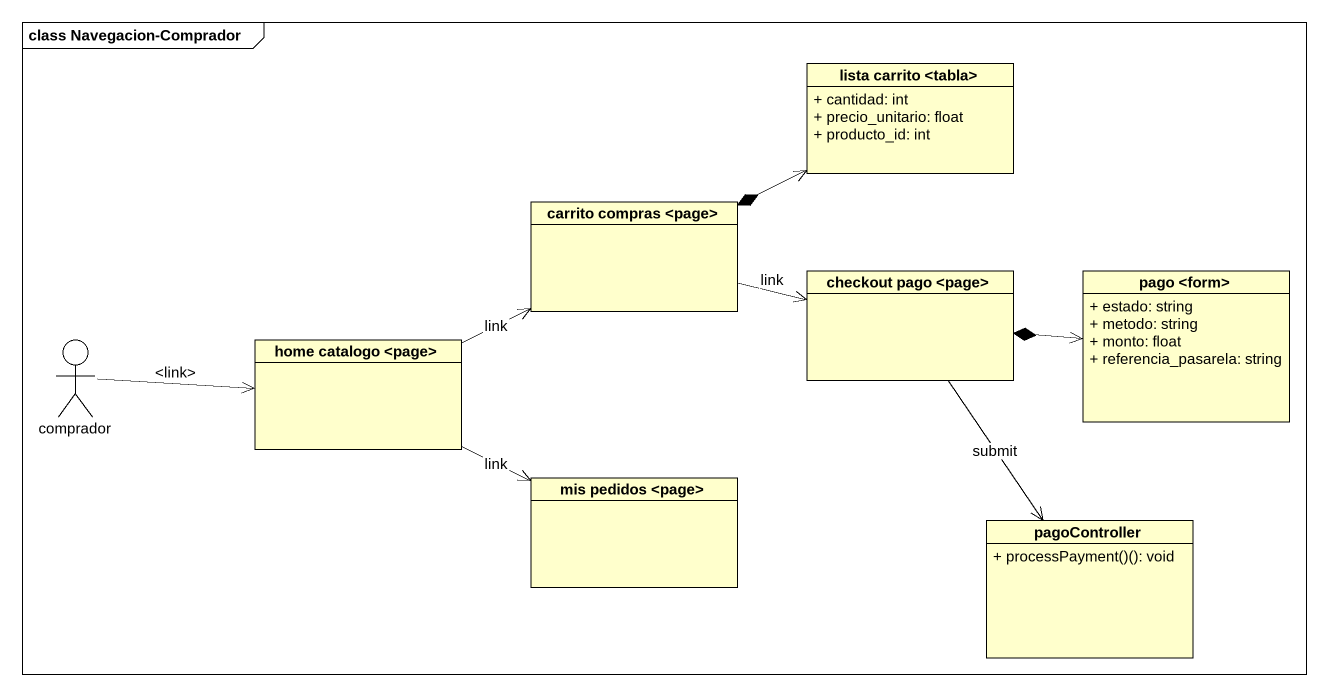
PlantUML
@startuml
mainframe class Navegacion-Comprador
allowmixing
hide circle
hide empty members
skinparam classAttributeIconSize 0
class "lista carrito <tabla>" as lista_carrito_tabla {
  + cantidad: int
  + precio_unitario: float
  + producto_id: int
}
class "carrito compras <page>" as carrito_compras_page
class "checkout pago <page>" as checkout_pago_page
class "pago <form>" as pago_form {
  + estado: string
  + metodo: string
  + monto: float
  + referencia_pasarela: string
}
actor comprador
class "home catalogo <page>" as home_catalogo_page
class "mis pedidos <page>" as mis_pedidos_page
class pagoController {
  + processPayment()(): void
}
lista_carrito_tabla <-left-* carrito_compras_page
carrito_compras_page -right-> checkout_pago_page : link
checkout_pago_page --> pagoController : submit
pago_form <-left-* checkout_pago_page
comprador -right-> home_catalogo_page : <link>
home_catalogo_page -right-> carrito_compras_page : link
home_catalogo_page -right-> mis_pedidos_page : link
@enduml
